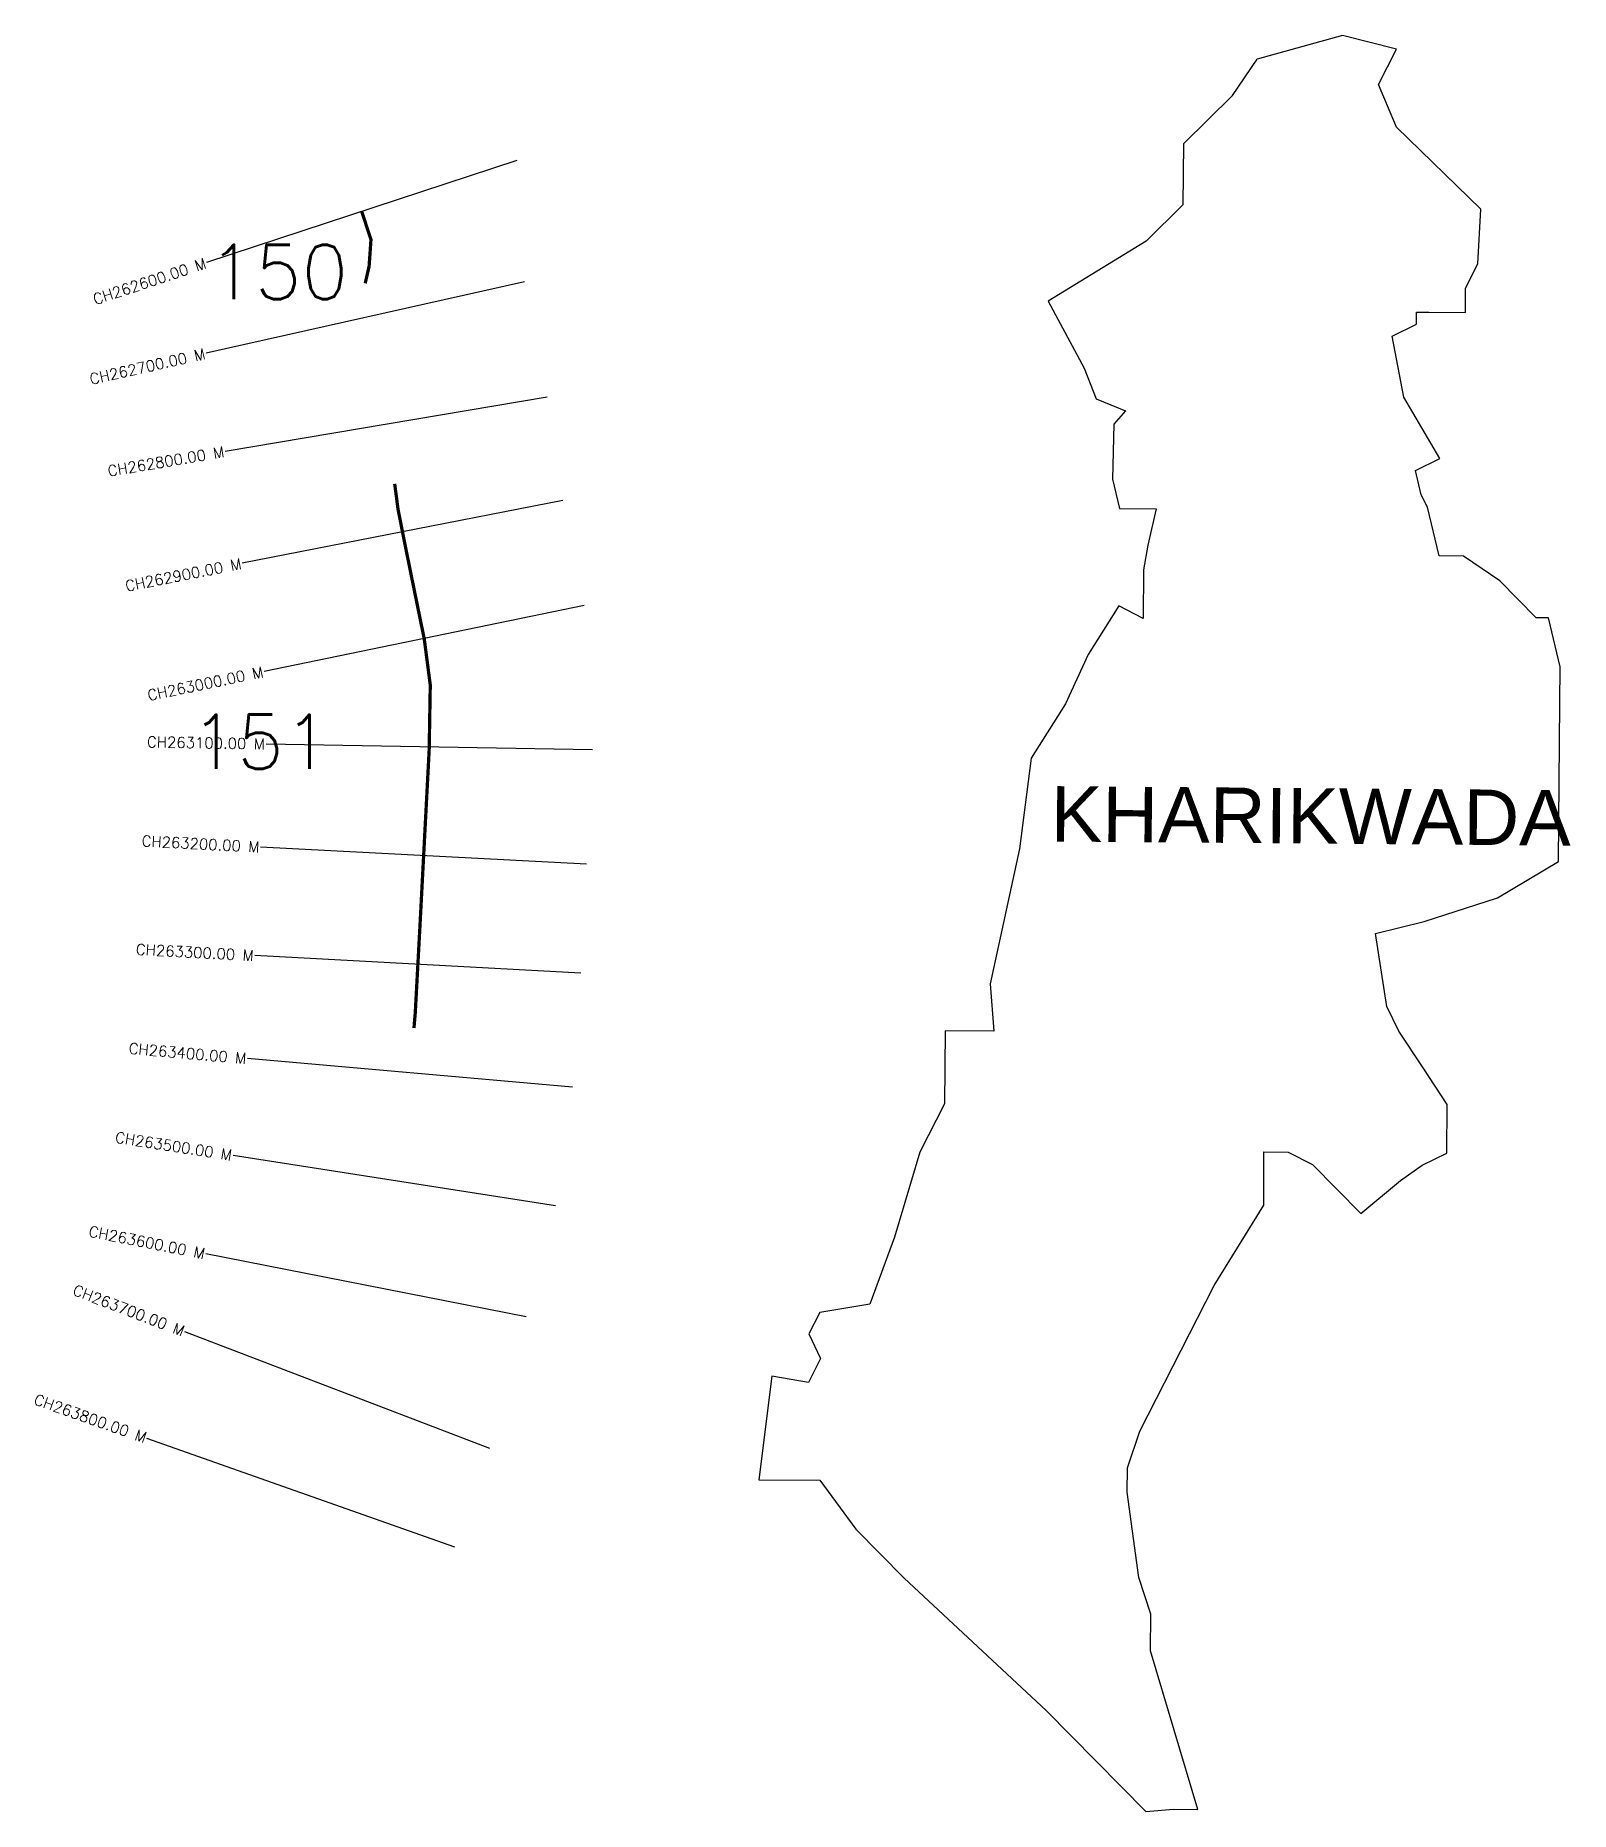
# Model space of a CAD drawing. Header units: metres. Extents: x 280604 to 282014, y 2032939 to 2034570.
import ezdxf
from ezdxf.enums import TextEntityAlignment as Align

# ---------------------------------------------------------------- set-up
doc = ezdxf.new("R2010")
doc.units = ezdxf.units.M
for name, color, linetype in [('ARTIFICIALLY PROTECTED', 4, 'Continuous'), ('CS', 134, 'Continuous'), ('CSMark', 6, 'Continuous'), ('village', 3, 'Continuous'), ('VILLAGE NAME', 250, 'Continuous')]:
    doc.layers.add(name, color=color, linetype=linetype)
doc.styles.get("Standard").update_dxf_attribs({"font": 'simplex.shx'})

msp = doc.modelspace()

# ---------------------------------------------------------------- linework, layer by layer
at = {"color": 6, "flags": 128}
msp.add_lwpolyline([(281703.4, 2034515.4), (281726, 2034548.7)], dxfattribs=at)
at = {"layer": 'ARTIFICIALLY PROTECTED', "const_width": 3, "flags": 128}
for points in [[(280903.2, 2034409.2), (280911.8, 2034382.9), (280910.1, 2034358.5), (280906.5, 2034342.8)], [(280933.6, 2034158.6), (280936.6, 2034135.7), (280941.9, 2034108.6), (280951.3, 2034062.3), (280960.8, 2034015.9), (280966.3, 2033973.7), (280965.3, 2033914.4), (280956.8, 2033752), (280952.5, 2033672.5), (280951.3, 2033658.6)]]:
    msp.add_lwpolyline(points, dxfattribs=at)
at = {"layer": 'CS'}
for p, q in [((281045.8, 2034455.6), (280760.8, 2034361.9)), ((281053, 2034344.3), (280760.3, 2034278.6)), ((281073.7, 2034238.2), (280777.9, 2034188.3)), ((281088, 2034143.3), (280793.6, 2034085.6)), ((281107.6, 2034046.8), (280813.8, 2033986.2)), ((281115.3, 2033914.1), (280815.4, 2033919.5)), ((281110, 2033809.1), (280810.4, 2033824.8)), ((281104.7, 2033709.1), (280805.1, 2033725.1)), ((281097.1, 2033604.3), (280798.3, 2033630.5)), ((281081.5, 2033495.4), (280785.1, 2033541.6)), ((281054.5, 2033393.2), (280760.1, 2033451)), ((281021.1, 2033272.2), (280740.9, 2033379.4)), ((280988.9, 2033181.7), (280706, 2033281.6))]:
    msp.add_line(p, q, dxfattribs=at)
at = {"layer": 'village', "color": 6}
msp.add_lwpolyline([(281703.4, 2034515.4), (281658.3, 2034471), (281657.9, 2034415), (281624, 2034381.7), (281534.1, 2034326.5), (281567.2, 2034264.8), (281578.1, 2034236.7), (281605.1, 2034225.8), (281594.3, 2034213.4), (281593.2, 2034163), (281599.7, 2034135.9), (281633.3, 2034135.6), (281625.6, 2034102.2), (281621.6, 2034079.7), (281621.3, 2034035), (281599, 2034046.4), (281570.7, 2034001.9), (281550.1, 2033956.4), (281518.5, 2033906.6), (281507.7, 2033823.4), (281480.9, 2033699.1), (281484, 2033655.8), (281439.3, 2033656.1), (281438.8, 2033589), (281416, 2033544.5), (281393, 2033466.4), (281370.2, 2033405), (281324.4, 2033397.2), (281314, 2033377.5), (281325, 2033355), (281313.7, 2033332.8), (281280.2, 2033338.6), (281268.2, 2033243.6), (281324.1, 2033243.2), (281357.3, 2033198.2), (281401.7, 2033153.1), (281532.3, 2033031.7), (281623.7, 2032938.8), (281649.3, 2032940.8), (281671.7, 2032940.6), (281628, 2033086.5), (281628.3, 2033120.1), (281617.4, 2033153.8), (281606.7, 2033232.2), (281606.9, 2033254.6), (281618.4, 2033288.1), (281686.6, 2033422), (281732.3, 2033495.8), (281732.3, 2033544.8), (281754.7, 2033544.6), (281777, 2033533.3), (281821.5, 2033488.2), (281857.9, 2033518.4), (281877.8, 2033532.5), (281900.3, 2033543.5), (281900.6, 2033588.3), (281878.5, 2033622.1), (281856.4, 2033655.8), (281845.3, 2033678.3), (281834.7, 2033745.6), (281879.5, 2033756.4), (281946.9, 2033778.3), (282003.1, 2033811.5), (282004.2, 2033957.1), (282004.5, 2033990.6), (281993.7, 2034035.5), (281982.4, 2034035.6), (281949.1, 2034069.5), (281915.7, 2034092.1), (281893.3, 2034092.3), (281882.5, 2034137.2), (281876.9, 2034148.4), (281871.5, 2034170.8), (281894, 2034181.9), (281860.8, 2034238.1), (281850.1, 2034294.2), (281872.6, 2034305.2), (281872.6, 2034316.4), (281883.8, 2034316.3), (281917.4, 2034316.1), (281917.6, 2034338.5), (281929, 2034360.8), (281931.5, 2034410.9), (281854.2, 2034486.2), (281837.7, 2034525.5), (281854.2, 2034557.9), (281804.5, 2034570.5), (281726, 2034548.7)], dxfattribs=at)

# ---------------------------------------------------------------- texts
at = {"char_height": 50, "attachment_point": 1}
for s, insert in [('150', (280762.3, 2034378.3)), ('151', (280746, 2033946.6))]:
    msp.add_mtext_dynamic_manual_height_columns(s, width=84.374, gutter_width=1, heights=[74.2], dxfattribs=dict(at, insert=insert))
at = {"layer": 'CSMark'}
for s, rotation, p in [('CH262600.00 M', 18.2004, (280759.9, 2034361.6)), ('CH262700.00 M', 12.648, (280759.3, 2034278.3)), ('CH262800.00 M', 9.5699, (280776.9, 2034188.2)), ('CH262900.00 M', 11.0811, (280792.6, 2034085.4)), ('CH263000.00 M', 11.6559, (280812.8, 2033986)), ('CH263100.00 M', 358.9697, (280814.4, 2033919.6)), ('CH263200.00 M', 357.0051, (280809.4, 2033824.9)), ('CH263300.00 M', 356.9436, (280804.1, 2033725.2)), ('CH263400.00 M', 354.9865, (280797.3, 2033630.6)), ('CH263500.00 M', 351.1393, (280784.1, 2033541.7)), ('CH263600.00 M', 348.8879, (280759.1, 2033451.2)), ('CH263700.00 M', 339.0632, (280740, 2033379.8)), ('CH263800.00 M', 340.5565, (280705.1, 2033281.9))]:
    msp.add_text(s, height=10, rotation=rotation, dxfattribs=at).set_placement(p, align=Align.MIDDLE_RIGHT)
at = {"layer": 'VILLAGE NAME', "insert": (281536.6, 2033880.9), "char_height": 50.893, "attachment_point": 1, "rotation": 359.5442}
msp.add_mtext_dynamic_manual_height_columns('{\\fArial|b0|i0|c0|p34;KHARIKWADA}', width=87.355, gutter_width=254.5, heights=[0], dxfattribs=at)

doc.saveas('drawing.dxf')
